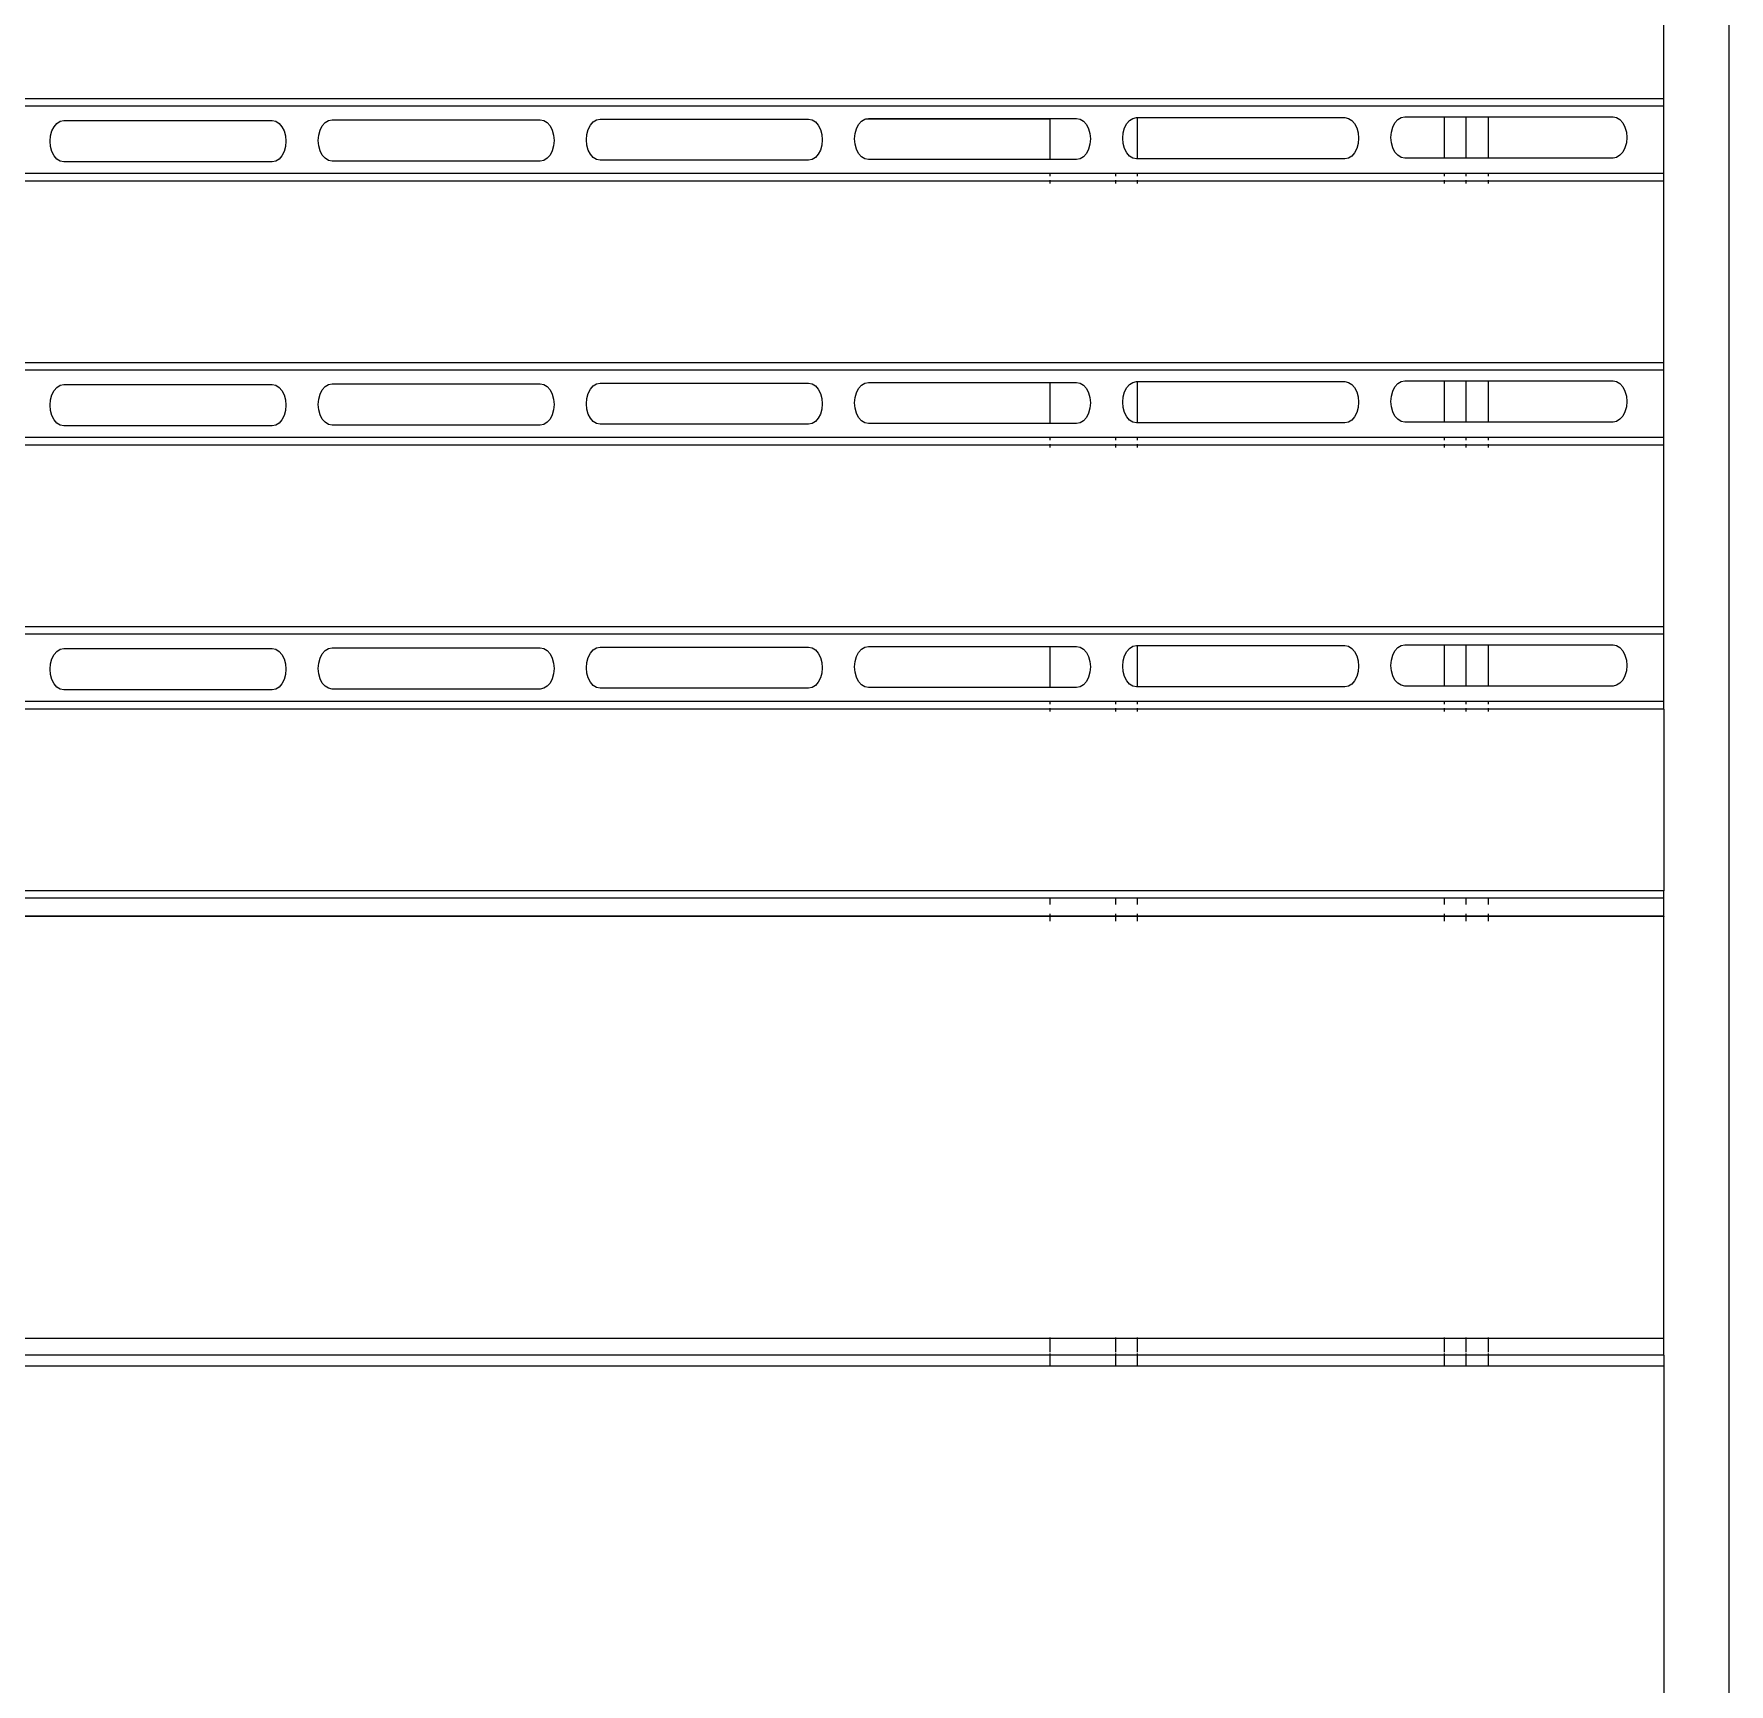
# Model space of a CAD drawing. Header units: inches. Extents: x 236662 to 497023, y -248575 to 81795.
# Drawn here: x 286641.3 to 287002.1, y -238525.4 to -238174.2 of the extents above; entities that cross this region are included whole.
import ezdxf

# ---------------------------------------------------------------- set-up
doc = ezdxf.new("R2010")
doc.units = ezdxf.units.IN
doc.header["$LTSCALE"] = 10
doc.header["$MEASUREMENT"] = 0
doc.layers.add('04. HP_CUA', color=153, linetype='Continuous')
doc.layers.add('06. HP_THAY 1', color=134, linetype='Continuous', lineweight=15)

msp = doc.modelspace()

# ---------------------------------------------------------------- linework, layer by layer
for p, q in [((286988.17, -238358.14), (286988.17, -238356.59)), ((286988.17, -238361.94), (286988.17, -238358.14)), ((286988.17, -238361.94), (286988.17, -238362)), ((286988.17, -238362), (286988.17, -238362.03)), ((286988.17, -238451.82), (286988.17, -238362.03)), ((286988.17, -238455.43), (286988.17, -238451.82)), ((286988.17, -238455.43), (286988.17, -238457.66))]:
    msp.add_line(p, q)
at = {"layer": '04. HP_CUA'}
for p, q in [((286988.17, -238189.57), (284510.5, -238189.57)), ((286857.47, -238188.02), (286437.69, -238188.02)), ((286857.47, -238188.02), (286857.47, -238187.93)), ((286871.46, -238188.02), (286857.47, -238188.02)), ((286871.46, -238187.93), (286871.46, -238188.02)), ((286876.13, -238188.02), (286871.46, -238188.02)), ((286876.13, -238188.02), (286876.13, -238187.93)), ((286941.42, -238188.02), (286876.13, -238188.02)), ((286941.42, -238187.93), (286941.42, -238188.02)), ((286946.09, -238188.02), (286941.42, -238188.02)), ((286946.09, -238188.02), (286946.09, -238187.93)), ((286950.75, -238188.02), (286946.09, -238188.02)), ((286950.75, -238187.93), (286950.75, -238188.02)), ((286988.17, -238188.02), (286950.75, -238188.02)), ((286645.08, -238194.81), (286645.55, -238193.91)), ((286645.55, -238193.91), (286646.15, -238193.21)), ((286646.15, -238193.21), (286646.86, -238192.77)), ((286646.86, -238192.77), (286647.62, -238192.62)), ((286647.62, -238192.62), (286691.96, -238192.62)), ((286691.96, -238192.62), (286692.72, -238192.77)), ((286692.72, -238192.77), (286693.43, -238193.21)), ((286693.43, -238193.21), (286694.03, -238193.91)), ((286694.03, -238193.91), (286694.5, -238194.81)), ((286702.16, -238194.66), (286702.63, -238193.75)), ((286702.63, -238193.75), (286703.23, -238193.05)), ((286703.23, -238193.05), (286703.94, -238192.61)), ((286703.94, -238192.61), (286704.7, -238192.46)), ((286704.7, -238192.46), (286749.04, -238192.46)), ((286749.04, -238192.46), (286749.8, -238192.61)), ((286749.8, -238192.61), (286750.5, -238193.05)), ((286750.5, -238193.05), (286751.11, -238193.75)), ((286751.11, -238193.75), (286751.58, -238194.66)), ((286759.24, -238194.5), (286759.7, -238193.59)), ((286759.7, -238193.59), (286760.31, -238192.89)), ((286760.31, -238192.89), (286761.02, -238192.45)), ((286761.02, -238192.45), (286761.78, -238192.3)), ((286761.78, -238192.3), (286806.12, -238192.3)), ((286806.12, -238192.3), (286806.88, -238192.45)), ((286806.88, -238192.45), (286807.58, -238192.89)), ((286807.58, -238192.89), (286808.19, -238193.59)), ((286808.19, -238193.59), (286808.66, -238194.5)), ((286816.02, -238195.39), (286816.32, -238194.34)), ((286816.32, -238194.34), (286816.78, -238193.43)), ((286816.78, -238193.43), (286817.39, -238192.73)), ((286817.39, -238192.73), (286818.1, -238192.3)), ((286818.1, -238192.3), (286818.35, -238192.25)), ((286818.35, -238192.25), (286818.86, -238192.15)), ((286818.35, -238192.25), (286857.47, -238192.25)), ((286818.86, -238192.15), (286857.47, -238192.14)), ((286857.47, -238192.25), (286857.47, -238192.14)), ((286857.47, -238192.14), (286863.19, -238192.15)), ((286857.47, -238192.25), (286857.47, -238200.93)), ((286863.19, -238192.15), (286863.95, -238192.3)), ((286863.95, -238192.3), (286864.66, -238192.73)), ((286864.66, -238192.73), (286865.27, -238193.43)), ((286865.27, -238193.43), (286865.74, -238194.34)), ((286865.74, -238194.34), (286866.03, -238195.39)), ((286873.1, -238195.24), (286873.4, -238194.18)), ((286873.4, -238194.18), (286873.86, -238193.27)), ((286873.86, -238193.27), (286874.47, -238192.57)), ((286874.47, -238192.57), (286875.18, -238192.14)), ((286875.18, -238192.14), (286875.94, -238191.99)), ((286875.94, -238191.99), (286876.13, -238191.99)), ((286876.13, -238200.75), (286876.13, -238191.99)), ((286876.13, -238191.99), (286920.27, -238191.99)), ((286920.27, -238191.99), (286921.03, -238192.14)), ((286921.03, -238192.14), (286921.74, -238192.57)), ((286921.74, -238192.57), (286922.35, -238193.27)), ((286922.35, -238193.27), (286922.81, -238194.18)), ((286922.81, -238194.18), (286923.11, -238195.24)), ((286930.18, -238195.08), (286930.47, -238194.02)), ((286930.47, -238194.02), (286930.94, -238193.11)), ((286930.94, -238193.11), (286931.55, -238192.41)), ((286931.55, -238192.41), (286932.26, -238191.98)), ((286932.26, -238191.98), (286933.01, -238191.83)), ((286933.01, -238191.83), (286941.42, -238191.83)), ((286941.42, -238191.83), (286941.42, -238200.59)), ((286941.42, -238191.83), (286946.09, -238191.83)), ((286946.09, -238200.59), (286946.09, -238191.83)), ((286946.09, -238191.83), (286950.75, -238191.83)), ((286950.75, -238191.83), (286950.75, -238200.59)), ((286950.75, -238191.83), (286977.35, -238191.83)), ((286977.35, -238191.83), (286978.11, -238191.98)), ((286978.11, -238191.98), (286978.82, -238192.41)), ((286978.82, -238192.41), (286979.43, -238193.11)), ((286979.43, -238193.11), (286979.89, -238194.02)), ((286979.89, -238194.02), (286980.19, -238195.08)), ((286644.69, -238197.01), (286644.79, -238195.87)), ((286644.79, -238198.14), (286644.69, -238197.01)), ((286644.79, -238195.87), (286645.08, -238194.81)), ((286694.5, -238194.81), (286694.79, -238195.87)), ((286694.79, -238195.87), (286694.89, -238197.01)), ((286694.89, -238197.01), (286694.79, -238198.14)), ((286701.77, -238196.85), (286701.87, -238195.71)), ((286701.87, -238197.98), (286701.77, -238196.85)), ((286701.87, -238195.71), (286702.16, -238194.66)), ((286702.16, -238199.04), (286701.87, -238197.98)), ((286751.58, -238194.66), (286751.87, -238195.71)), ((286751.87, -238197.98), (286751.58, -238199.04)), ((286751.87, -238195.71), (286751.97, -238196.85)), ((286751.97, -238196.85), (286751.87, -238197.98)), ((286758.84, -238196.69), (286758.94, -238195.55)), ((286758.94, -238197.82), (286758.84, -238196.69)), ((286758.94, -238195.55), (286759.24, -238194.5)), ((286759.24, -238198.88), (286758.94, -238197.82)), ((286808.66, -238194.5), (286808.95, -238195.55)), ((286808.95, -238197.82), (286808.66, -238198.88)), ((286808.95, -238195.55), (286809.05, -238196.69)), ((286809.05, -238196.69), (286808.95, -238197.82)), ((286815.92, -238196.53), (286816.02, -238195.39)), ((286816.02, -238197.66), (286815.92, -238196.53)), ((286816.32, -238198.72), (286816.02, -238197.66)), ((286866.03, -238197.66), (286865.74, -238198.72)), ((286866.03, -238195.39), (286866.13, -238196.53)), ((286866.13, -238196.53), (286866.03, -238197.66)), ((286873, -238196.37), (286873.1, -238195.24)), ((286873.1, -238197.5), (286873, -238196.37)), ((286873.4, -238198.56), (286873.1, -238197.5)), ((286923.11, -238197.5), (286922.81, -238198.56)), ((286923.11, -238195.24), (286923.21, -238196.37)), ((286923.21, -238196.37), (286923.11, -238197.5)), ((286930.08, -238196.21), (286930.18, -238195.08)), ((286930.18, -238197.34), (286930.08, -238196.21)), ((286930.47, -238198.4), (286930.18, -238197.34)), ((286980.19, -238197.34), (286979.89, -238198.4)), ((286980.19, -238195.08), (286980.29, -238196.21)), ((286980.29, -238196.21), (286980.19, -238197.34)), ((286645.08, -238199.2), (286644.79, -238198.14)), ((286645.55, -238200.1), (286645.08, -238199.2)), ((286646.15, -238200.8), (286645.55, -238200.1)), ((286646.86, -238201.24), (286646.15, -238200.8)), ((286647.62, -238201.39), (286646.86, -238201.24)), ((286691.96, -238201.39), (286647.62, -238201.39)), ((286692.72, -238201.24), (286691.96, -238201.39)), ((286693.43, -238200.8), (286692.72, -238201.24)), ((286694.03, -238200.1), (286693.43, -238200.8)), ((286694.5, -238199.2), (286694.03, -238200.1)), ((286694.79, -238198.14), (286694.5, -238199.2)), ((286702.63, -238199.95), (286702.16, -238199.04)), ((286703.23, -238200.64), (286702.63, -238199.95)), ((286703.94, -238201.08), (286703.23, -238200.64)), ((286704.7, -238201.23), (286703.94, -238201.08)), ((286749.04, -238201.23), (286704.7, -238201.23)), ((286749.8, -238201.08), (286749.04, -238201.23)), ((286750.5, -238200.64), (286749.8, -238201.08)), ((286751.11, -238199.95), (286750.5, -238200.64)), ((286751.58, -238199.04), (286751.11, -238199.95)), ((286759.7, -238199.79), (286759.24, -238198.88)), ((286760.31, -238200.48), (286759.7, -238199.79)), ((286761.02, -238200.92), (286760.31, -238200.48)), ((286761.78, -238201.07), (286761.02, -238200.92)), ((286806.12, -238201.07), (286761.78, -238201.07)), ((286806.88, -238200.92), (286806.12, -238201.07)), ((286807.58, -238200.48), (286806.88, -238200.92)), ((286808.19, -238199.79), (286807.58, -238200.48)), ((286808.66, -238198.88), (286808.19, -238199.79)), ((286816.78, -238199.63), (286816.32, -238198.72)), ((286817.39, -238200.32), (286816.78, -238199.63)), ((286818.1, -238200.76), (286817.39, -238200.32)), ((286818.86, -238200.91), (286818.1, -238200.76)), ((286857.47, -238200.93), (286818.86, -238200.91)), ((286863.19, -238200.91), (286857.47, -238200.93)), ((286863.95, -238200.76), (286863.19, -238200.91)), ((286864.66, -238200.32), (286863.95, -238200.76)), ((286865.27, -238199.63), (286864.66, -238200.32)), ((286865.74, -238198.72), (286865.27, -238199.63)), ((286873.86, -238199.47), (286873.4, -238198.56)), ((286874.47, -238200.17), (286873.86, -238199.47)), ((286875.18, -238200.6), (286874.47, -238200.17)), ((286875.94, -238200.75), (286875.18, -238200.6)), ((286876.13, -238200.75), (286875.94, -238200.75)), ((286920.27, -238200.75), (286876.13, -238200.75)), ((286921.03, -238200.6), (286920.27, -238200.75)), ((286921.74, -238200.17), (286921.03, -238200.6)), ((286922.35, -238199.47), (286921.74, -238200.17)), ((286922.81, -238198.56), (286922.35, -238199.47)), ((286930.94, -238199.31), (286930.47, -238198.4)), ((286931.55, -238200.01), (286930.94, -238199.31)), ((286932.26, -238200.44), (286931.55, -238200.01)), ((286933.01, -238200.59), (286932.26, -238200.44)), ((286941.42, -238200.59), (286933.01, -238200.59)), ((286946.09, -238200.59), (286941.42, -238200.59)), ((286950.75, -238200.59), (286946.09, -238200.59)), ((286977.35, -238200.59), (286950.75, -238200.59)), ((286978.11, -238200.44), (286977.35, -238200.59)), ((286978.82, -238200.01), (286978.11, -238200.44)), ((286979.43, -238199.31), (286978.82, -238200.01)), ((286979.89, -238198.4), (286979.43, -238199.31)), ((286857.47, -238203.88), (286437.69, -238203.88)), ((286857.47, -238203.88), (286857.47, -238204.47)), ((286871.46, -238203.88), (286857.47, -238203.88)), ((286871.46, -238203.88), (286871.46, -238204.47)), ((286876.13, -238203.88), (286871.46, -238203.88)), ((286876.13, -238204.47), (286876.13, -238203.88)), ((286941.42, -238203.88), (286876.13, -238203.88)), ((286941.42, -238203.88), (286941.42, -238204.47)), ((286946.09, -238203.88), (286941.42, -238203.88)), ((286946.09, -238204.47), (286946.09, -238203.88)), ((286950.75, -238203.88), (286946.09, -238203.88)), ((286950.75, -238203.88), (286950.75, -238204.47)), ((286988.17, -238203.88), (286950.75, -238203.88)), ((286857.47, -238205.54), (286437.69, -238205.54)), ((286857.47, -238205.3), (286857.47, -238205.54)), ((286857.47, -238205.54), (286857.47, -238205.98)), ((286871.46, -238205.54), (286857.47, -238205.54)), ((286871.46, -238205.3), (286871.46, -238205.54)), ((286871.46, -238205.54), (286871.46, -238205.98)), ((286876.13, -238205.54), (286871.46, -238205.54)), ((286876.13, -238205.54), (286876.13, -238205.3)), ((286876.13, -238205.98), (286876.13, -238205.54)), ((286941.42, -238205.54), (286876.13, -238205.54)), ((286941.42, -238205.3), (286941.42, -238205.54)), ((286941.42, -238205.54), (286941.42, -238205.98)), ((286946.09, -238205.54), (286941.42, -238205.54)), ((286946.09, -238205.54), (286946.09, -238205.3)), ((286946.09, -238205.98), (286946.09, -238205.54)), ((286950.75, -238205.54), (286946.09, -238205.54)), ((286950.75, -238205.3), (286950.75, -238205.54)), ((286950.75, -238205.54), (286950.75, -238205.98)), ((286988.17, -238205.54), (286950.75, -238205.54)), ((286857.47, -238244.21), (286437.69, -238244.21)), ((286857.47, -238244.12), (286857.47, -238244.21)), ((286871.46, -238244.21), (286857.47, -238244.21)), ((286871.46, -238244.12), (286871.46, -238244.21)), ((286876.13, -238244.21), (286871.46, -238244.21)), ((286876.13, -238244.21), (286876.13, -238244.12)), ((286941.42, -238244.21), (286876.13, -238244.21)), ((286941.42, -238244.12), (286941.42, -238244.21)), ((286946.09, -238244.21), (286941.42, -238244.21)), ((286946.09, -238244.21), (286946.09, -238244.12)), ((286950.75, -238244.21), (286946.09, -238244.21)), ((286950.75, -238244.12), (286950.75, -238244.21)), ((286988.17, -238244.21), (286950.75, -238244.21)), ((286988.17, -238245.76), (284510.5, -238245.76)), ((286761.02, -238248.64), (286761.78, -238248.49)), ((286761.78, -238248.49), (286806.12, -238248.49)), ((286806.12, -238248.49), (286806.88, -238248.64)), ((286817.39, -238248.92), (286818.1, -238248.49)), ((286818.1, -238248.49), (286818.86, -238248.34)), ((286818.86, -238248.34), (286857.47, -238248.33)), ((286857.47, -238248.33), (286857.47, -238257.12)), ((286857.47, -238248.33), (286863.19, -238248.34)), ((286863.19, -238248.34), (286863.95, -238248.49)), ((286863.95, -238248.49), (286864.66, -238248.92)), ((286874.47, -238248.76), (286875.18, -238248.33)), ((286875.18, -238248.33), (286875.94, -238248.18)), ((286875.94, -238248.18), (286876.13, -238248.18)), ((286876.13, -238256.94), (286876.13, -238248.18)), ((286876.13, -238248.18), (286920.27, -238248.18)), ((286920.27, -238248.18), (286921.03, -238248.33)), ((286921.03, -238248.33), (286921.74, -238248.76)), ((286931.55, -238248.6), (286932.26, -238248.17)), ((286932.26, -238248.17), (286933.01, -238248.02)), ((286933.01, -238248.02), (286941.42, -238248.02)), ((286941.42, -238248.02), (286941.42, -238256.78)), ((286941.42, -238248.02), (286946.09, -238248.02)), ((286946.09, -238256.78), (286946.09, -238248.02)), ((286946.09, -238248.02), (286950.75, -238248.02)), ((286950.75, -238248.02), (286950.75, -238256.78)), ((286950.75, -238248.02), (286977.35, -238248.02)), ((286977.35, -238248.02), (286978.11, -238248.17)), ((286978.11, -238248.17), (286978.82, -238248.6)), ((286644.69, -238253.2), (286644.79, -238252.06)), ((286644.79, -238252.06), (286645.08, -238251)), ((286645.08, -238251), (286645.55, -238250.1)), ((286645.55, -238250.1), (286646.15, -238249.4)), ((286646.15, -238249.4), (286646.86, -238248.96)), ((286646.86, -238248.96), (286647.62, -238248.81)), ((286647.62, -238248.81), (286691.96, -238248.81)), ((286691.96, -238248.81), (286692.72, -238248.96)), ((286692.72, -238248.96), (286693.43, -238249.4)), ((286693.43, -238249.4), (286694.03, -238250.1)), ((286694.03, -238250.1), (286694.5, -238251)), ((286694.5, -238251), (286694.79, -238252.06)), ((286694.79, -238252.06), (286694.89, -238253.2)), ((286701.77, -238253.04), (286701.87, -238251.9)), ((286701.87, -238251.9), (286702.16, -238250.85)), ((286702.16, -238250.85), (286702.63, -238249.94)), ((286702.63, -238249.94), (286703.23, -238249.24)), ((286703.23, -238249.24), (286703.94, -238248.8)), ((286703.94, -238248.8), (286704.7, -238248.65)), ((286704.7, -238248.65), (286749.04, -238248.65)), ((286749.04, -238248.65), (286749.8, -238248.8)), ((286749.8, -238248.8), (286750.5, -238249.24)), ((286750.5, -238249.24), (286751.11, -238249.94)), ((286751.11, -238249.94), (286751.58, -238250.85)), ((286751.58, -238250.85), (286751.87, -238251.9)), ((286751.87, -238251.9), (286751.97, -238253.04)), ((286758.84, -238252.88), (286758.94, -238251.74)), ((286758.94, -238251.74), (286759.24, -238250.69)), ((286759.24, -238250.69), (286759.7, -238249.78)), ((286759.7, -238249.78), (286760.31, -238249.08)), ((286760.31, -238249.08), (286761.02, -238248.64)), ((286806.88, -238248.64), (286807.58, -238249.08)), ((286807.58, -238249.08), (286808.19, -238249.78)), ((286808.19, -238249.78), (286808.66, -238250.69)), ((286808.66, -238250.69), (286808.95, -238251.74)), ((286808.95, -238251.74), (286809.05, -238252.88)), ((286815.92, -238252.72), (286816.02, -238251.58)), ((286816.02, -238251.58), (286816.32, -238250.53)), ((286816.32, -238250.53), (286816.78, -238249.62)), ((286816.78, -238249.62), (286817.39, -238248.92)), ((286864.66, -238248.92), (286865.27, -238249.62)), ((286865.27, -238249.62), (286865.74, -238250.53)), ((286865.74, -238250.53), (286866.03, -238251.58)), ((286866.03, -238251.58), (286866.13, -238252.72)), ((286873, -238252.56), (286873.1, -238251.43)), ((286873.1, -238251.43), (286873.4, -238250.37)), ((286873.4, -238250.37), (286873.86, -238249.46)), ((286873.86, -238249.46), (286874.47, -238248.76)), ((286921.74, -238248.76), (286922.35, -238249.46)), ((286922.35, -238249.46), (286922.81, -238250.37)), ((286922.81, -238250.37), (286923.11, -238251.43)), ((286923.11, -238251.43), (286923.21, -238252.56)), ((286930.08, -238252.4), (286930.18, -238251.27)), ((286930.18, -238251.27), (286930.47, -238250.21)), ((286930.47, -238250.21), (286930.94, -238249.3)), ((286930.94, -238249.3), (286931.55, -238248.6)), ((286978.82, -238248.6), (286979.43, -238249.3)), ((286979.43, -238249.3), (286979.89, -238250.21)), ((286979.89, -238250.21), (286980.19, -238251.27)), ((286980.19, -238251.27), (286980.29, -238252.4)), ((286644.79, -238254.33), (286644.69, -238253.2)), ((286645.08, -238255.39), (286644.79, -238254.33)), ((286645.55, -238256.29), (286645.08, -238255.39)), ((286694.5, -238255.39), (286694.03, -238256.29)), ((286694.79, -238254.33), (286694.5, -238255.39)), ((286694.89, -238253.2), (286694.79, -238254.33)), ((286701.87, -238254.17), (286701.77, -238253.04)), ((286702.16, -238255.23), (286701.87, -238254.17)), ((286702.63, -238256.14), (286702.16, -238255.23)), ((286751.58, -238255.23), (286751.11, -238256.14)), ((286751.87, -238254.17), (286751.58, -238255.23)), ((286751.97, -238253.04), (286751.87, -238254.17)), ((286758.94, -238254.01), (286758.84, -238252.88)), ((286759.24, -238255.07), (286758.94, -238254.01)), ((286759.7, -238255.98), (286759.24, -238255.07)), ((286808.66, -238255.07), (286808.19, -238255.98)), ((286808.95, -238254.01), (286808.66, -238255.07)), ((286809.05, -238252.88), (286808.95, -238254.01)), ((286816.02, -238253.85), (286815.92, -238252.72)), ((286816.32, -238254.91), (286816.02, -238253.85)), ((286816.78, -238255.82), (286816.32, -238254.91)), ((286865.74, -238254.91), (286865.27, -238255.82)), ((286866.03, -238253.85), (286865.74, -238254.91)), ((286866.13, -238252.72), (286866.03, -238253.85)), ((286873.1, -238253.69), (286873, -238252.56)), ((286873.4, -238254.75), (286873.1, -238253.69)), ((286873.86, -238255.66), (286873.4, -238254.75)), ((286874.47, -238256.36), (286873.86, -238255.66)), ((286922.35, -238255.66), (286921.74, -238256.36)), ((286922.81, -238254.75), (286922.35, -238255.66)), ((286923.11, -238253.69), (286922.81, -238254.75)), ((286923.21, -238252.56), (286923.11, -238253.69)), ((286930.18, -238253.53), (286930.08, -238252.4)), ((286930.47, -238254.59), (286930.18, -238253.53)), ((286930.94, -238255.5), (286930.47, -238254.59)), ((286931.55, -238256.2), (286930.94, -238255.5)), ((286979.43, -238255.5), (286978.82, -238256.2)), ((286979.89, -238254.59), (286979.43, -238255.5)), ((286980.19, -238253.53), (286979.89, -238254.59)), ((286980.29, -238252.4), (286980.19, -238253.53)), ((286646.15, -238256.99), (286645.55, -238256.29)), ((286646.86, -238257.43), (286646.15, -238256.99)), ((286647.62, -238257.58), (286646.86, -238257.43)), ((286691.96, -238257.58), (286647.62, -238257.58)), ((286692.72, -238257.43), (286691.96, -238257.58)), ((286693.43, -238256.99), (286692.72, -238257.43)), ((286694.03, -238256.29), (286693.43, -238256.99)), ((286703.23, -238256.83), (286702.63, -238256.14)), ((286703.94, -238257.27), (286703.23, -238256.83)), ((286704.7, -238257.42), (286703.94, -238257.27)), ((286749.04, -238257.42), (286704.7, -238257.42)), ((286749.8, -238257.27), (286749.04, -238257.42)), ((286750.5, -238256.83), (286749.8, -238257.27)), ((286751.11, -238256.14), (286750.5, -238256.83)), ((286760.31, -238256.67), (286759.7, -238255.98)), ((286761.02, -238257.11), (286760.31, -238256.67)), ((286761.78, -238257.26), (286761.02, -238257.11)), ((286806.12, -238257.26), (286761.78, -238257.26)), ((286806.88, -238257.11), (286806.12, -238257.26)), ((286807.58, -238256.67), (286806.88, -238257.11)), ((286808.19, -238255.98), (286807.58, -238256.67)), ((286817.39, -238256.51), (286816.78, -238255.82)), ((286818.1, -238256.95), (286817.39, -238256.51)), ((286818.86, -238257.1), (286818.1, -238256.95)), ((286857.47, -238257.12), (286818.86, -238257.1)), ((286863.19, -238257.1), (286857.47, -238257.12)), ((286863.95, -238256.95), (286863.19, -238257.1)), ((286864.66, -238256.51), (286863.95, -238256.95)), ((286865.27, -238255.82), (286864.66, -238256.51)), ((286875.18, -238256.79), (286874.47, -238256.36)), ((286875.94, -238256.94), (286875.18, -238256.79)), ((286876.13, -238256.94), (286875.94, -238256.94)), ((286920.27, -238256.94), (286876.13, -238256.94)), ((286921.03, -238256.79), (286920.27, -238256.94)), ((286921.74, -238256.36), (286921.03, -238256.79)), ((286932.26, -238256.63), (286931.55, -238256.2)), ((286933.01, -238256.78), (286932.26, -238256.63)), ((286941.42, -238256.78), (286933.01, -238256.78)), ((286946.09, -238256.78), (286941.42, -238256.78)), ((286950.75, -238256.78), (286946.09, -238256.78)), ((286977.35, -238256.78), (286950.75, -238256.78)), ((286978.11, -238256.63), (286977.35, -238256.78)), ((286978.82, -238256.2), (286978.11, -238256.63)), ((286857.47, -238260.07), (286437.69, -238260.07)), ((286857.47, -238261.73), (286437.69, -238261.73)), ((286857.47, -238260.07), (286857.47, -238260.66)), ((286871.46, -238260.07), (286857.47, -238260.07)), ((286857.47, -238261.49), (286857.47, -238261.73)), ((286857.47, -238261.73), (286857.47, -238262.17)), ((286871.46, -238261.73), (286857.47, -238261.73)), ((286871.46, -238260.07), (286871.46, -238260.66)), ((286876.13, -238260.07), (286871.46, -238260.07)), ((286871.46, -238261.49), (286871.46, -238261.73)), ((286871.46, -238261.73), (286871.46, -238262.17)), ((286876.13, -238261.73), (286871.46, -238261.73)), ((286876.13, -238260.66), (286876.13, -238260.07)), ((286941.42, -238260.07), (286876.13, -238260.07)), ((286876.13, -238261.73), (286876.13, -238261.49)), ((286876.13, -238262.17), (286876.13, -238261.73)), ((286941.42, -238261.73), (286876.13, -238261.73)), ((286941.42, -238260.07), (286941.42, -238260.66)), ((286946.09, -238260.07), (286941.42, -238260.07)), ((286941.42, -238261.49), (286941.42, -238261.73)), ((286941.42, -238261.73), (286941.42, -238262.17)), ((286946.09, -238261.73), (286941.42, -238261.73)), ((286946.09, -238260.66), (286946.09, -238260.07)), ((286950.75, -238260.07), (286946.09, -238260.07)), ((286946.09, -238261.73), (286946.09, -238261.49)), ((286946.09, -238262.17), (286946.09, -238261.73)), ((286950.75, -238261.73), (286946.09, -238261.73)), ((286950.75, -238260.07), (286950.75, -238260.66)), ((286988.17, -238260.07), (286950.75, -238260.07)), ((286950.75, -238261.49), (286950.75, -238261.73)), ((286950.75, -238261.73), (286950.75, -238262.17)), ((286988.17, -238261.73), (286950.75, -238261.73)), ((286988.17, -238301.95), (284510.5, -238301.95)), ((286857.47, -238300.4), (286437.69, -238300.4)), ((286857.47, -238300.31), (286857.47, -238300.4)), ((286871.46, -238300.4), (286857.47, -238300.4)), ((286871.46, -238300.31), (286871.46, -238300.4)), ((286876.13, -238300.4), (286871.46, -238300.4)), ((286876.13, -238300.4), (286876.13, -238300.31)), ((286941.42, -238300.4), (286876.13, -238300.4)), ((286941.42, -238300.31), (286941.42, -238300.4)), ((286946.09, -238300.4), (286941.42, -238300.4)), ((286946.09, -238300.4), (286946.09, -238300.31)), ((286950.75, -238300.4), (286946.09, -238300.4)), ((286950.75, -238300.31), (286950.75, -238300.4)), ((286988.17, -238300.4), (286950.75, -238300.4)), ((286645.55, -238306.29), (286646.15, -238305.59)), ((286646.15, -238305.59), (286646.86, -238305.15)), ((286646.86, -238305.15), (286647.62, -238305)), ((286647.62, -238305), (286691.96, -238305)), ((286691.96, -238305), (286692.72, -238305.15)), ((286692.72, -238305.15), (286693.43, -238305.59)), ((286693.43, -238305.59), (286694.03, -238306.29)), ((286702.16, -238307.04), (286702.63, -238306.13)), ((286702.63, -238306.13), (286703.23, -238305.43)), ((286703.23, -238305.43), (286703.94, -238304.99)), ((286703.94, -238304.99), (286704.7, -238304.84)), ((286704.7, -238304.84), (286749.04, -238304.84)), ((286749.04, -238304.84), (286749.8, -238304.99)), ((286749.8, -238304.99), (286750.5, -238305.43)), ((286750.5, -238305.43), (286751.11, -238306.13)), ((286751.11, -238306.13), (286751.58, -238307.04)), ((286759.24, -238306.88), (286759.7, -238305.97)), ((286759.7, -238305.97), (286760.31, -238305.27)), ((286760.31, -238305.27), (286761.02, -238304.83)), ((286761.02, -238304.83), (286761.78, -238304.68)), ((286761.78, -238304.68), (286806.12, -238304.68)), ((286806.12, -238304.68), (286806.88, -238304.83)), ((286806.88, -238304.83), (286807.58, -238305.27)), ((286807.58, -238305.27), (286808.19, -238305.97)), ((286808.19, -238305.97), (286808.66, -238306.88)), ((286816.32, -238306.72), (286816.78, -238305.81)), ((286816.78, -238305.81), (286817.39, -238305.11)), ((286817.39, -238305.11), (286818.1, -238304.68)), ((286818.1, -238304.68), (286818.86, -238304.53)), ((286818.86, -238304.53), (286857.47, -238304.53)), ((286857.47, -238304.53), (286857.47, -238313.31)), ((286857.47, -238304.53), (286863.19, -238304.53)), ((286863.19, -238304.53), (286863.95, -238304.68)), ((286863.95, -238304.68), (286864.66, -238305.11)), ((286864.66, -238305.11), (286865.27, -238305.81)), ((286865.27, -238305.81), (286865.74, -238306.72)), ((286873.4, -238306.56), (286873.86, -238305.65)), ((286873.86, -238305.65), (286874.47, -238304.95)), ((286874.47, -238304.95), (286875.18, -238304.52)), ((286875.18, -238304.52), (286875.94, -238304.37)), ((286875.94, -238304.37), (286876.13, -238304.37)), ((286876.13, -238313.13), (286876.13, -238304.37)), ((286876.13, -238304.37), (286920.27, -238304.37)), ((286920.27, -238304.37), (286921.03, -238304.52)), ((286921.03, -238304.52), (286921.74, -238304.95)), ((286921.74, -238304.95), (286922.35, -238305.65)), ((286922.35, -238305.65), (286922.81, -238306.56)), ((286930.47, -238306.4), (286930.94, -238305.49)), ((286930.94, -238305.49), (286931.55, -238304.79)), ((286931.55, -238304.79), (286932.26, -238304.36)), ((286932.26, -238304.36), (286933.01, -238304.21)), ((286933.01, -238304.21), (286941.42, -238304.21)), ((286941.42, -238304.21), (286941.42, -238312.97)), ((286941.42, -238304.21), (286946.09, -238304.21)), ((286946.09, -238312.97), (286946.09, -238304.21)), ((286946.09, -238304.21), (286950.75, -238304.21)), ((286950.75, -238304.21), (286950.75, -238312.97)), ((286950.75, -238304.21), (286977.35, -238304.21)), ((286977.35, -238304.21), (286978.11, -238304.36)), ((286978.11, -238304.36), (286978.82, -238304.79)), ((286978.82, -238304.79), (286979.43, -238305.49)), ((286979.43, -238305.49), (286979.89, -238306.4)), ((286644.69, -238309.39), (286644.79, -238308.25)), ((286644.79, -238310.52), (286644.69, -238309.39)), ((286644.79, -238308.25), (286645.08, -238307.19)), ((286645.08, -238307.19), (286645.55, -238306.29)), ((286694.03, -238306.29), (286694.5, -238307.19)), ((286694.5, -238307.19), (286694.79, -238308.25)), ((286694.79, -238308.25), (286694.89, -238309.39)), ((286694.89, -238309.39), (286694.79, -238310.52)), ((286701.77, -238309.23), (286701.87, -238308.09)), ((286701.87, -238310.36), (286701.77, -238309.23)), ((286701.87, -238308.09), (286702.16, -238307.04)), ((286751.58, -238307.04), (286751.87, -238308.09)), ((286751.87, -238308.09), (286751.97, -238309.23)), ((286751.97, -238309.23), (286751.87, -238310.36)), ((286758.84, -238309.07), (286758.94, -238307.93)), ((286758.94, -238310.2), (286758.84, -238309.07)), ((286758.94, -238307.93), (286759.24, -238306.88)), ((286808.66, -238306.88), (286808.95, -238307.93)), ((286808.95, -238307.93), (286809.05, -238309.07)), ((286809.05, -238309.07), (286808.95, -238310.2)), ((286815.92, -238308.91), (286816.02, -238307.77)), ((286816.02, -238310.04), (286815.92, -238308.91)), ((286816.02, -238307.77), (286816.32, -238306.72)), ((286865.74, -238306.72), (286866.03, -238307.77)), ((286866.03, -238307.77), (286866.13, -238308.91)), ((286866.13, -238308.91), (286866.03, -238310.04)), ((286873, -238308.75), (286873.1, -238307.62)), ((286873.1, -238309.88), (286873, -238308.75)), ((286873.1, -238307.62), (286873.4, -238306.56)), ((286922.81, -238306.56), (286923.11, -238307.62)), ((286923.11, -238307.62), (286923.21, -238308.75)), ((286923.21, -238308.75), (286923.11, -238309.88)), ((286930.08, -238308.59), (286930.18, -238307.46)), ((286930.18, -238309.72), (286930.08, -238308.59)), ((286930.18, -238307.46), (286930.47, -238306.4)), ((286930.47, -238310.78), (286930.18, -238309.72)), ((286979.89, -238306.4), (286980.19, -238307.46)), ((286980.19, -238309.72), (286979.89, -238310.78)), ((286980.19, -238307.46), (286980.29, -238308.59)), ((286980.29, -238308.59), (286980.19, -238309.72)), ((286645.08, -238311.58), (286644.79, -238310.52)), ((286645.55, -238312.48), (286645.08, -238311.58)), ((286646.15, -238313.18), (286645.55, -238312.48)), ((286646.86, -238313.62), (286646.15, -238313.18)), ((286693.43, -238313.18), (286692.72, -238313.62)), ((286694.03, -238312.48), (286693.43, -238313.18)), ((286694.5, -238311.58), (286694.03, -238312.48)), ((286694.79, -238310.52), (286694.5, -238311.58)), ((286702.16, -238311.42), (286701.87, -238310.36)), ((286702.63, -238312.33), (286702.16, -238311.42)), ((286703.23, -238313.02), (286702.63, -238312.33)), ((286703.94, -238313.46), (286703.23, -238313.02)), ((286704.7, -238313.61), (286703.94, -238313.46)), ((286749.8, -238313.46), (286749.04, -238313.61)), ((286750.5, -238313.02), (286749.8, -238313.46)), ((286751.11, -238312.33), (286750.5, -238313.02)), ((286751.58, -238311.42), (286751.11, -238312.33)), ((286751.87, -238310.36), (286751.58, -238311.42)), ((286759.24, -238311.26), (286758.94, -238310.2)), ((286759.7, -238312.17), (286759.24, -238311.26)), ((286760.31, -238312.86), (286759.7, -238312.17)), ((286761.02, -238313.3), (286760.31, -238312.86)), ((286761.78, -238313.45), (286761.02, -238313.3)), ((286806.12, -238313.45), (286761.78, -238313.45)), ((286806.88, -238313.3), (286806.12, -238313.45)), ((286807.58, -238312.86), (286806.88, -238313.3)), ((286808.19, -238312.17), (286807.58, -238312.86)), ((286808.66, -238311.26), (286808.19, -238312.17)), ((286808.95, -238310.2), (286808.66, -238311.26)), ((286816.32, -238311.1), (286816.02, -238310.04)), ((286816.78, -238312.01), (286816.32, -238311.1)), ((286817.39, -238312.7), (286816.78, -238312.01)), ((286818.1, -238313.14), (286817.39, -238312.7)), ((286818.86, -238313.29), (286818.1, -238313.14)), ((286857.47, -238313.31), (286818.86, -238313.29)), ((286863.19, -238313.29), (286857.47, -238313.31)), ((286863.95, -238313.14), (286863.19, -238313.29)), ((286864.66, -238312.7), (286863.95, -238313.14)), ((286865.27, -238312.01), (286864.66, -238312.7)), ((286865.74, -238311.1), (286865.27, -238312.01)), ((286866.03, -238310.04), (286865.74, -238311.1)), ((286873.4, -238310.94), (286873.1, -238309.88)), ((286873.86, -238311.85), (286873.4, -238310.94)), ((286874.47, -238312.55), (286873.86, -238311.85)), ((286875.18, -238312.98), (286874.47, -238312.55)), ((286875.94, -238313.13), (286875.18, -238312.98)), ((286876.13, -238313.13), (286875.94, -238313.13)), ((286920.27, -238313.13), (286876.13, -238313.13)), ((286921.03, -238312.98), (286920.27, -238313.13)), ((286921.74, -238312.55), (286921.03, -238312.98)), ((286922.35, -238311.85), (286921.74, -238312.55)), ((286922.81, -238310.94), (286922.35, -238311.85)), ((286923.11, -238309.88), (286922.81, -238310.94)), ((286930.94, -238311.69), (286930.47, -238310.78)), ((286931.55, -238312.39), (286930.94, -238311.69)), ((286932.26, -238312.82), (286931.55, -238312.39)), ((286933.01, -238312.97), (286932.26, -238312.82)), ((286941.42, -238312.97), (286933.01, -238312.97)), ((286946.09, -238312.97), (286941.42, -238312.97)), ((286950.75, -238312.97), (286946.09, -238312.97)), ((286977.35, -238312.97), (286950.75, -238312.97)), ((286978.11, -238312.82), (286977.35, -238312.97)), ((286978.82, -238312.39), (286978.11, -238312.82)), ((286979.43, -238311.69), (286978.82, -238312.39)), ((286979.89, -238310.78), (286979.43, -238311.69)), ((286857.47, -238316.26), (286437.69, -238316.26)), ((286647.62, -238313.77), (286646.86, -238313.62)), ((286691.96, -238313.77), (286647.62, -238313.77)), ((286692.72, -238313.62), (286691.96, -238313.77)), ((286749.04, -238313.61), (286704.7, -238313.61)), ((286857.47, -238316.26), (286857.47, -238316.85)), ((286871.46, -238316.26), (286857.47, -238316.26)), ((286871.46, -238316.26), (286871.46, -238316.85)), ((286876.13, -238316.26), (286871.46, -238316.26)), ((286876.13, -238316.85), (286876.13, -238316.26)), ((286941.42, -238316.26), (286876.13, -238316.26)), ((286941.42, -238316.26), (286941.42, -238316.85)), ((286946.09, -238316.26), (286941.42, -238316.26)), ((286946.09, -238316.85), (286946.09, -238316.26)), ((286950.75, -238316.26), (286946.09, -238316.26)), ((286950.75, -238316.26), (286950.75, -238316.85)), ((286988.17, -238316.26), (286950.75, -238316.26)), ((286857.47, -238317.92), (286437.69, -238317.92)), ((286857.47, -238317.68), (286857.47, -238317.92)), ((286857.47, -238317.92), (286857.47, -238318.36)), ((286871.46, -238317.92), (286857.47, -238317.92)), ((286871.46, -238317.68), (286871.46, -238317.92)), ((286871.46, -238317.92), (286871.46, -238318.36)), ((286876.13, -238317.92), (286871.46, -238317.92)), ((286876.13, -238317.92), (286876.13, -238317.68)), ((286876.13, -238318.36), (286876.13, -238317.92)), ((286941.42, -238317.92), (286876.13, -238317.92)), ((286941.42, -238317.68), (286941.42, -238317.92)), ((286941.42, -238317.92), (286941.42, -238318.36)), ((286946.09, -238317.92), (286941.42, -238317.92)), ((286946.09, -238317.92), (286946.09, -238317.68)), ((286946.09, -238318.36), (286946.09, -238317.92)), ((286950.75, -238317.92), (286946.09, -238317.92)), ((286950.75, -238317.68), (286950.75, -238317.92)), ((286950.75, -238317.92), (286950.75, -238318.36)), ((286988.17, -238317.92), (286950.75, -238317.92)), ((286988.17, -238356.59), (284510.5, -238356.59)), ((286857.47, -238358.14), (286437.69, -238358.14)), ((286857.47, -238358.14), (286857.47, -238359.5)), ((286871.46, -238358.14), (286857.47, -238358.14)), ((286871.46, -238358.14), (286871.46, -238359.5)), ((286876.13, -238358.14), (286871.46, -238358.14)), ((286876.13, -238359.5), (286876.13, -238358.14)), ((286941.42, -238358.14), (286876.13, -238358.14)), ((286941.42, -238358.14), (286941.42, -238359.5)), ((286946.09, -238358.14), (286941.42, -238358.14)), ((286946.09, -238359.5), (286946.09, -238358.14)), ((286950.75, -238358.14), (286946.09, -238358.14)), ((286950.75, -238358.14), (286950.75, -238359.5)), ((286988.17, -238358.14), (286950.75, -238358.14)), ((286857.47, -238361.94), (286437.69, -238361.94)), ((286857.47, -238362), (286437.69, -238362)), ((286857.47, -238361.43), (286857.47, -238361.94)), ((286857.47, -238361.94), (286857.47, -238362)), ((286871.46, -238361.94), (286857.47, -238361.94)), ((286871.46, -238362), (286857.47, -238362)), ((286857.47, -238362), (286857.47, -238363.02)), ((286871.46, -238361.43), (286871.46, -238361.94)), ((286871.46, -238361.94), (286871.46, -238362)), ((286876.13, -238361.94), (286871.46, -238361.94)), ((286876.13, -238362), (286871.46, -238362)), ((286871.46, -238362), (286871.46, -238363.02)), ((286876.13, -238361.94), (286876.13, -238361.43)), ((286876.13, -238362), (286876.13, -238361.94)), ((286941.42, -238361.94), (286876.13, -238361.94)), ((286941.42, -238362), (286876.13, -238362)), ((286876.13, -238363.02), (286876.13, -238362)), ((286941.42, -238361.43), (286941.42, -238361.94)), ((286941.42, -238361.94), (286941.42, -238362)), ((286946.09, -238361.94), (286941.42, -238361.94)), ((286946.09, -238362), (286941.42, -238362)), ((286941.42, -238362), (286941.42, -238363.02)), ((286946.09, -238361.94), (286946.09, -238361.43)), ((286946.09, -238362), (286946.09, -238361.94)), ((286950.75, -238361.94), (286946.09, -238361.94)), ((286950.75, -238362), (286946.09, -238362)), ((286946.09, -238363.02), (286946.09, -238362)), ((286950.75, -238361.43), (286950.75, -238361.94)), ((286950.75, -238361.94), (286950.75, -238362)), ((286988.17, -238361.94), (286950.75, -238361.94)), ((286988.17, -238362), (286950.75, -238362)), ((286988.17, -238362.03), (286950.75, -238362)), ((286950.75, -238362), (286950.75, -238363.02)), ((286857.47, -238451.82), (286437.69, -238451.82)), ((286857.47, -238451.61), (286857.47, -238451.82)), ((286857.47, -238451.82), (286857.47, -238454.74)), ((286871.46, -238451.82), (286857.47, -238451.82)), ((286871.46, -238451.61), (286871.46, -238451.82)), ((286871.46, -238451.82), (286871.46, -238454.74)), ((286876.13, -238451.82), (286871.46, -238451.82)), ((286876.13, -238451.82), (286876.13, -238451.61)), ((286876.13, -238454.74), (286876.13, -238451.82)), ((286941.42, -238451.82), (286876.13, -238451.82)), ((286941.42, -238451.61), (286941.42, -238451.82)), ((286941.42, -238451.82), (286941.42, -238454.74)), ((286946.09, -238451.82), (286941.42, -238451.82)), ((286946.09, -238451.82), (286946.09, -238451.61)), ((286946.09, -238454.74), (286946.09, -238451.82)), ((286950.75, -238451.82), (286946.09, -238451.82)), ((286950.75, -238451.61), (286950.75, -238451.82)), ((286950.75, -238451.82), (286950.75, -238454.74)), ((286988.17, -238451.82), (286950.75, -238451.82)), ((286857.47, -238455.43), (286437.69, -238455.43)), ((286437.69, -238457.66), (286857.47, -238457.66)), ((286857.47, -238455.04), (286857.47, -238455.43)), ((286857.47, -238455.43), (286857.47, -238457.66)), ((286871.46, -238455.43), (286857.47, -238455.43)), ((286857.47, -238457.66), (286871.46, -238457.66)), ((286871.46, -238455.04), (286871.46, -238455.43)), ((286871.46, -238455.43), (286871.46, -238457.66)), ((286876.13, -238455.43), (286871.46, -238455.43)), ((286871.46, -238457.66), (286876.13, -238457.66)), ((286876.13, -238455.43), (286876.13, -238455.04)), ((286876.13, -238457.66), (286876.13, -238455.43)), ((286941.42, -238455.43), (286876.13, -238455.43)), ((286876.13, -238457.66), (286941.42, -238457.66)), ((286941.42, -238455.04), (286941.42, -238455.43)), ((286941.42, -238455.43), (286941.42, -238457.66)), ((286946.09, -238455.43), (286941.42, -238455.43)), ((286941.42, -238457.66), (286946.09, -238457.66)), ((286946.09, -238455.43), (286946.09, -238455.04)), ((286946.09, -238457.66), (286946.09, -238455.43)), ((286950.75, -238455.43), (286946.09, -238455.43)), ((286946.09, -238457.66), (286950.75, -238457.66)), ((286950.75, -238455.04), (286950.75, -238455.43)), ((286950.75, -238455.43), (286950.75, -238457.66)), ((286988.17, -238455.43), (286950.75, -238455.43)), ((286950.75, -238457.66), (286988.17, -238457.66))]:
    msp.add_line(p, q, dxfattribs=at)
at = {"layer": '06. HP_THAY 1'}
for p, q in [((286988.17, -238188.02), (286988.17, -238149.35)), ((287002.06, -238182.92), (287002.06, -238162.92)), ((287002.06, -238982.92), (287002.06, -238182.92)), ((286988.17, -238189.57), (286988.17, -238188.02)), ((286988.17, -238203.88), (286988.17, -238189.57)), ((286988.17, -238205.54), (286988.17, -238203.88)), ((286988.17, -238244.21), (286988.17, -238205.54)), ((286988.17, -238245.76), (286988.17, -238244.21)), ((286988.17, -238260.07), (286988.17, -238245.76)), ((286988.17, -238261.73), (286988.17, -238260.07)), ((286988.17, -238300.4), (286988.17, -238261.73)), ((286988.17, -238301.95), (286988.17, -238300.4)), ((286988.17, -238316.26), (286988.17, -238301.95)), ((286988.17, -238317.92), (286988.17, -238316.26)), ((286988.17, -238317.92), (286988.17, -238356.59)), ((286988.17, -238457.66), (286988.17, -240622.92))]:
    msp.add_line(p, q, dxfattribs=at)

doc.saveas('drawing.dxf')
